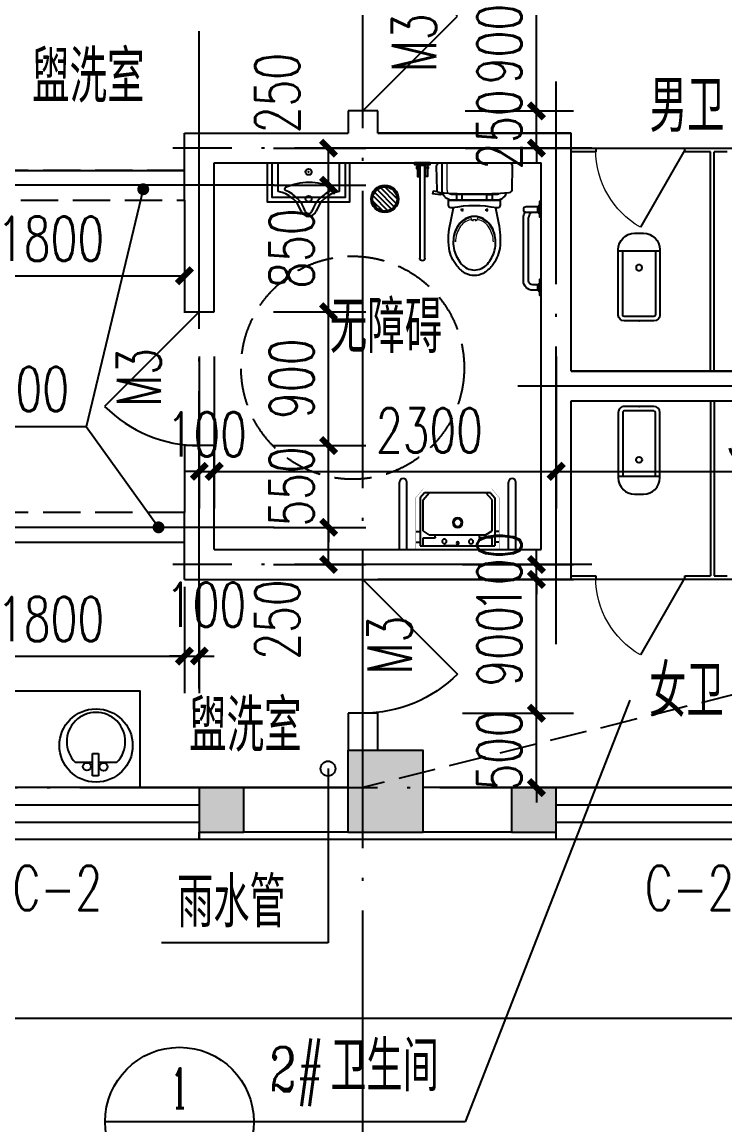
# Model space of a CAD drawing. Extents: x 63793 to 231107, y 20849 to 337643.
# Drawn here: x 182007 to 186734, y 218363 to 225779 of the extents above; entities that cross this region are included whole.
import ezdxf
from ezdxf.enums import TextEntityAlignment as Align

# ---------------------------------------------------------------- set-up
doc = ezdxf.new("R2010")
doc.units = 0
doc.header["$LTSCALE"] = 1000
doc.header["$MEASUREMENT"] = 0
for name, pattern in [('CONTINOUS', [0]), ('DASH', [0.35, 0.25, -0.1]), ('DASHED', [19.05, 12.7, -6.35]), ('DOTE', [2.42, 2, -0.2, 0.02, -0.2])]:
    doc.linetypes.add(name, pattern=pattern)
for name, color, linetype in [('2', 2, 'Continuous'), ('COLUMN', 2, 'Continuous'), ('DIM_LEAD', 3, 'Continuous'), ('DOTE', 1, 'DOTE'), ('LATRINE', 6, 'Continuous'), ('LVTRY', 6, 'Continuous'), ('PUB_DIM', 3, 'Continuous'), ('PUB_HATCH', 8, 'Continuous'), ('PUB_TEXT', 7, 'Continuous'), ('STAIR', 2, 'Continuous'), ('SURFACE', 6, 'Continuous'), ('WALL', 2, 'Continuous'), ('WINDOW', 4, 'Continuous'), ('WINDOW_TEXT', 7, 'Continuous'), ('厨卫', 30, 'Continuous'), ('填充', 8, 'Continuous'), ('新块$0$2D_ROOF', 144, 'Continuous')]:
    doc.layers.add(name, color=color, linetype=linetype)
doc.styles.add('_TCH_DIM', font='SIMPLEX', dxfattribs={"bigfont": 'GBCBIG'})
doc.styles.add('_TCH_DIM_T3', font='SIMPLEX', dxfattribs={"width": 0.705882, "bigfont": 'GBCBIG'})
doc.styles.add('_TCH_LABEL', font='COMPLEX', dxfattribs={"bigfont": 'GBCBIG'})
doc.styles.add('_TCH_WINDOW', font='SIMPLEX', dxfattribs={"height": 3.5, "bigfont": 'GBCBIG'})
doc.styles.add('DIM_FONT', font='SIMPLEX', dxfattribs={"width": 0.7, "bigfont": 'GBCBIG'})
doc.styles.get("Standard").update_dxf_attribs({"font": 'gbenor.shx', "bigfont": 'gbcbig.shx'})
doc.dimstyles.new('_TCH_ARCH&&100', dxfattribs={"dimtxt": 297.5, "dimasz": 100, "dimexe": 250, "dimexo": 300, "dimgap": 100, "dimtad": 1, "dimdec": 0, "dimzin": 0, "dimdsep": 46, "dimtxsty": '_TCH_DIM_T3', "dimblk": 'ARCHTICK', "dimcen": 0.09, "dimclrt": 7, "dimazin": 2, "dimtfac": 1, "dimtdec": 0, "dimtix": 1, "dimtmove": 2, "dimatfit": 3, "dimfxl": 0, "dimtolj": 1, "dimtzin": 0, "dimarcsym": 0})

# ---------------------------------------------------------------- blocks, each defined once
blk = doc.blocks.new('M_E0')
for p, q in [((-277.4, -50.8), (-250.9, -50.8)), ((-250.9, -26), (251.3, -26)), ((-250.9, -349.5), (-250.9, -26)), ((-231.8, -26), (-231.8, -79)), ((0.2, -26), (-89.8, -26)), ((-89.8, -26), (90.2, -26)), ((232.2, -26), (232.2, -79)), ((251.3, -349.5), (251.3, -26)), ((279.3, -50.8), (252.7, -50.8)), ((-278.9, -123.2), (-250.9, -123.2)), ((-231.8, -79), (-154.3, -79)), ((-190.6, -100.3), (-231.8, -126.8)), ((-231.8, -126.8), (-231.8, -335.3)), ((-190.6, -100.3), (189.4, -100.3)), ((-149.3, -84), (-149.3, -100.3)), ((148.2, -84), (148.2, -100.3)), ((232.2, -79), (153.2, -79)), ((192.2, -101.1), (232.1, -126.8)), ((232.1, -126.8), (232.1, -335.3)), ((280.7, -123.2), (252.7, -123.2)), ((-221.5, -381.3), (-250.9, -349.5)), ((-231.8, -335.3), (-190.6, -381.3)), ((232.1, -335.3), (190.9, -381.3)), ((221.8, -381.3), (251.3, -349.5)), ((221.8, -381.3), (-221.5, -381.3))]:
    blk.add_line(p, q)
at = {"const_width": 1.5}
for points in [[(-280, 0), (-280, -350)], [(-280, 0), (280, 0)], [(280, 0), (280, -350)], [(-280, -350), (-230, -410)], [(280, -350), (230, -410)], [(-230, -410), (230, -410)]]:
    blk.add_lwpolyline(points, dxfattribs=at)
for centre, radius in [((-88.9, -56.1), 15), ((0.9, -43.7), 8), ((90.8, -54.3), 15), ((0.9, -181.6), 33.1), ((0.9, -181.6), 24.9)]:
    blk.add_circle(centre, radius)
for centre, start, end in [((-154.3, -84), 0, 90), ((153.2, -84), 90, 180), ((189.4, -105.3), 57.24435, 90)]:
    blk.add_arc(centre, 5, start, end)
at = {"width": 0.8, "flags": 9}
for tag in ['XSIZE', 'YSIZE']:
    blk.add_attdef(tag, (0, 0), '', height=0.5, dxfattribs=at)
blk = doc.blocks.new('A$C1C8A70F5')
at = {"layer": 'LVTRY'}
for p, q in [((0, 478), (0, 25)), ((50, 478), (50, 25)), ((732.8, 478), (732.8, 25)), ((782.8, 478), (782.8, 25))]:
    blk.add_line(p, q, dxfattribs=at)
for centre in [(25, 25), (757.8, 25)]:
    blk.add_arc(centre, 25, 180, 0, dxfattribs=at)
at = {"layer": 'LVTRY', "xscale": -1}
blk.add_blockref('M_E0', (392.5, 478), dxfattribs=at)
blk = doc.blocks.new('A$C128B600B')
at = {"layer": 'LVTRY'}
for p, q in [((782.5, 871.5), (817.5, 871.5)), ((782.5, 247.9), (782.5, 871.5)), ((782.5, 247.9), (782.5, 871.5)), ((817.5, 871.5), (817.5, 247.9)), ((24.4, 592.9), (11.2, 606.1)), ((11.2, 544.7), (24.4, 557.9)), ((376.9, 572.9), (356.9, 572.9)), ((366.9, 582.9), (366.9, 562.9)), ((523.1, 572.9), (543.1, 572.9)), ((533.1, 582.9), (533.1, 562.9)), ((800, 230.4), (800, 230.4)), ((800, 230.4), (800, 230.4))]:
    blk.add_line(p, q, dxfattribs=at)
at = {"layer": 'LVTRY', "lineweight": 13}
blk.add_line((367.4, 673), (532.6, 673), dxfattribs=at)
at = {"layer": 'LVTRY'}
for points in [[(684.7, 888.2), (215.3, 888.2, 0.421203), (195.2, 867.7), (199.1, 706.4, 0.384529), (217.5, 686.9, 0.020097), (450, 678, 0.020097), (682.5, 686.9, 0.384529), (700.9, 706.4), (704.8, 867.7, 0.421203)], [(624, 637.9), (276, 637.9), (276, 605.3, 0.472458), (299.8, 585.7, -0.097656), (600.2, 585.7, 0.472458), (624, 605.3)], [(120.2, 575.4), (120.2, 575.4, -0.414214), (102.6, 557.9), (24.4, 557.9), (24.4, 592.9), (102.6, 592.9, -0.414214)], [(450, 168.5, -0.221073), (362.5, 208.4, -0.102493), (313.9, 300.6, -0.121565), (315.9, 415.7, -0.187395), (387.9, 512.8, -0.126952), (450, 528.8, -0.126952), (512.1, 512.8, -0.187395), (584.1, 415.7, -0.121565), (586.1, 300.6, -0.102493), (537.5, 208.4, -0.221073)]]:
    blk.add_lwpolyline(points, format="xyb", close=True, dxfattribs=at)
at = {"layer": 'LVTRY', "lineweight": 13}
for points in [[(622, 682.8, 0.203745), (632.7, 708), (632.7, 888.2)], [(276, 685, 0.216674), (302.4, 673), (330.3, 673)], [(569.7, 673), (597.6, 673, 0.194092), (622, 682.8)], [(321.9, 357.7, -0.134007), (350.9, 452.8, -0.213245), (425, 506.4, 0.668461), (422, 520.8, 0.205105), (340.9, 458.8, 0.136377), (312.9, 357.7)], [(587.1, 357.7, 0.136377), (559.1, 458.8, 0.205105), (478, 520.8, 0.668461), (475, 506.4, -0.213245), (549.1, 452.8, -0.134007), (578.1, 357.7)], [(455, 496.8), (465.8, 502, 0.801198), (467, 505.8, 0.05862), (450, 507.8, 0.05862), (433, 505.8, 0.801198), (434.2, 502), (445, 496.8)]]:
    blk.add_lwpolyline(points, format="xyb", dxfattribs=at)
at = {"layer": 'LVTRY'}
for points in [[(664, 685.5, 0.081906), (667.7, 708), (667.7, 888.2)], [(236, 685.5, 0.32142), (302.4, 637.9), (597.6, 637.9, 0.300027), (662, 680.4)], [(662, 680.4, 0.019656), (664, 685.5)], [(24.4, 32.8), (57.6, 32.8, 0.414213), (120.2, 95.3), (120.2, 518.4, 0.119661), (108.8, 559)], [(24.4, 67.8), (57.6, 67.8, 0.414211), (85.1, 95.3), (85.1, 518.4, 0.085038), (68.5, 557.9)], [(309.1, 587.4), (288.3, 486.2, 0.088113), (280, 313.6, 0.124068), (331.6, 196.3, 0.086475), (390.5, 146, 0.130408), (450, 131.5, 0.130408), (509.5, 146, 0.086475), (568.4, 196.3, 0.124068), (620, 313.6, 0.088113), (611.7, 486.2), (590.9, 587.4)]]:
    blk.add_lwpolyline(points, format="xyb", dxfattribs=at)
for points in [[(852.5, 888.2), (852.5, 877), (747.4, 877), (747.4, 888.2)], [(766.5, 850.6), (766.5, 861.6), (759.9, 861.6), (759.9, 850.6)], [(766.5, 850.6), (766.5, 861.6), (759.9, 861.6), (759.9, 850.6)], [(778.6, 797.8), (778.6, 877), (766.5, 877), (766.5, 797.8)], [(778.6, 797.8), (778.6, 877), (766.5, 877), (766.5, 797.8)], [(821.4, 797.8), (821.4, 877), (833.5, 877), (833.5, 797.8)], [(833.5, 850.6), (833.5, 861.6), (840.1, 861.6), (840.1, 850.6)], [(367.4, 637.9), (367.4, 676.2), (330.3, 676.2), (330.3, 637.9)], [(532.6, 637.9), (532.6, 676.2), (569.7, 676.2), (569.7, 637.9)], [(0, 630.2), (11.2, 630.2), (11.2, 525.1), (0, 525.1)], [(0, 105.1), (11.2, 105.1), (11.2, 0), (0, 0)]]:
    blk.add_lwpolyline(points, close=True, dxfattribs=at)
for points in [[(650.7, 684.6), (680.9, 673.5), (728.5, 680.2), (725.7, 700), (697.7, 696)], [(11.2, 19.6), (24.4, 32.8), (24.4, 67.8), (11.2, 81)]]:
    blk.add_lwpolyline(points, dxfattribs=at)
for start, end in [(179.99998, 270.00007), (179.99998, 270.00007), (269.99936, 359.99944)]:
    blk.add_arc((800, 247.9), 17.5, start, end, dxfattribs=at)
blk = doc.blocks.new('M_E33IEP')
for p, q in [((135.1, 135.3), (135.1, 19.6)), ((43.6, -21.1), (43.6, 19.6)), ((43.6, 19.6), (193.6, 19.6)), ((193.6, 19.6), (193.6, -21.1)), ((193.6, -21.1), (43.6, -21.1)), ((135.1, -21.1), (135.1, -144.4))]:
    blk.add_line(p, q)
for centre, radius in [((248.3, -4.6), 246.4), ((105.9, 56.4), 26.7), ((104.6, -55.4), 26.7)]:
    blk.add_circle(centre, radius)
blk.add_arc((273.7, -4.6), 196.9, 225.25267, 134.74733)
at = {"style": 'DIM_FONT', "width": 0.8, "flags": 9}
for tag in ['YSIZE', 'XSIZE']:
    blk.add_attdef(tag, (0, 0), '', height=0.5, dxfattribs=at)
at = {"width": 0.8, "flags": 9}
for tag in ['XSIZE', 'YSIZE']:
    blk.add_attdef(tag, (1.9, -251), '', height=150, dxfattribs=at)
blk = doc.blocks.new('$lvtry$00000201')
at = {"layer": 'LATRINE'}
for p, q in [((-139.8, -40, 0), (-139.8, -479.7, 0)), ((-109.8, -40, 0), (-109.8, -469.7, 0)), ((99.8, 0, 0), (-99.8, 0, 0)), ((99.8, -30, 0), (-99.8, -30, 0)), ((109.8, -469.7, 0), (109.8, -40, 0)), ((139.8, -479.7, 0), (139.8, -40, 0)), ((139.8, -469.7, 0), (-139.8, -469.7, 0)), ((-29.8, -589.7, 0), (29.8, -589.7, 0))]:
    blk.add_line(p, q, dxfattribs=at)
blk.add_circle((0, -358.6, 0), 20, dxfattribs=at)
for centre, radius, start, end in [((-99.8, -40, 0), 40, 90, 180), ((-99.8, -40, 0), 10, 90, 180), ((99.8, -40, 0), 40, 0, 90), ((99.8, -40, 0), 10, 0, 90), ((-29.8, -479.7, 0), 110, 180, 270), ((29.8, -479.7, 0), 110, 270, 0)]:
    blk.add_arc(centre, radius, start, end, dxfattribs=at)
blk.add_point((0, 0), dxfattribs=at)
blk = doc.blocks.new('$TCHSYS$APDOOR2D')
blk.add_line((0.5, 0), (0, 0.866))
at = {"lineweight": 13}
blk.add_arc((0.5, 0), 1, 120, 180, dxfattribs=at)
blk = doc.blocks.new('$lvtry$00000223')
for p, q in [((-205, 0, 0), (205, 0, 0)), ((-205, -190.9, 0), (-205, 0, 0)), ((205, 0, 0), (205, -190.9, 0))]:
    blk.add_line(p, q)
for centre in [(0, -60.4, 0), (0, -241.6, 0)]:
    blk.add_circle(centre, 20)
for centre, radius, start, end in [((5.1, -526.4, 0), 395, 66.66751, 114.10839), ((-242.8, -390.6, 0), 203.4, 19.26394, 79.28939), ((-152.2, -175, 0), 10, 114.10839, 248.1394), ((-242.8, -400.9, 0), 233.4, 19.26394, 68.1394), ((242.8, -400.9, 0), 233.4, 110.49411, 160.73606), ((242.8, -390.6, 0), 203.4, 100.71061, 160.73606), ((157.6, -172.9, 0), 10, 290.49411, 66.66751), ((0.2, -305.6, 0), 54, 199.26394, 269.77771), ((0.2, -316, 0), 24, 199.26394, 269.49984), ((-0.2, -305.6, 0), 54, 270.22229, 340.73606), ((-0.2, -316, 0), 24, 270.50016, 340.73606)]:
    blk.add_arc(centre, radius, start, end)
blk.add_point((0, -60.4, 0))
blk = doc.blocks.new('drgrt')
at = {"layer": '厨卫'}
h = blk.add_hatch(dxfattribs=at)
h.set_pattern_fill('ANSI31', color=256, scale=200, angle=-90, style=0)
h.set_pattern_definition([(135, (468150.352, -456956.53), (-17.6776695, -17.6776695), [])])
h.paths.add_polyline_path([(623486.6, -13557.6, 1), (623486.6, -13721.4, 1)])
h = blk.add_hatch(dxfattribs=at)
h.set_pattern_fill('ANSI31', color=256, scale=200, angle=-90, style=0)
h.set_pattern_definition([(135, (468150.352, -456956.53), (-17.6776695, -17.6776695), [])])
h.paths.add_polyline_path([(623486.6, -13557.6, 1), (623486.6, -13721.4, 1)])
for radius in [91.9, 91.9, 81.9, 81.9]:
    blk.add_circle((623486.6, -13639.5), radius, dxfattribs=at)
blk = doc.blocks.new('_ArchTick')
at = {"color": 0, "linetype": 'ByBlock', "const_width": 0.4}
blk.add_lwpolyline([(-0.5, -0.5), (0.5, 0.5)], dxfattribs=at)
blk = doc.blocks.new('*D1201')
at = {"layer": 'Defpoints', "color": 0, "transparency": 16777216}
for p in [(181299.3, 222281.2), (183099.3, 222281.2), (183099.3, 221515.5)]:
    blk.add_point(p, dxfattribs=at)
at = {"layer": 'PUB_DIM', "color": 0, "lineweight": -2, "transparency": 16777216}
for p, q in [((181299.3, 221981.2), (181299.3, 221265.5)), ((183099.3, 221981.2), (183099.3, 221265.5)), ((181299.3, 221515.5), (183099.3, 221515.5))]:
    blk.add_line(p, q, dxfattribs=at)
at = {"layer": 'PUB_DIM', "color": 0, "lineweight": -2, "transparency": 16777216, "xscale": 100, "yscale": 100, "zscale": 100, "rotation": 180}
blk.add_blockref('_ArchTick', (181299.3, 221515.5), dxfattribs=at)
at = {"layer": 'PUB_DIM', "color": 0, "lineweight": -2, "transparency": 16777216, "xscale": 100, "yscale": 100, "zscale": 100}
blk.add_blockref('_ArchTick', (183099.3, 221515.5), dxfattribs=at)
at = {"layer": 'PUB_DIM', "color": 7, "transparency": 16777216, "insert": (182199.3, 221764.2), "char_height": 297.5, "attachment_point": 5, "style": '_TCH_DIM_T3'}
blk.add_mtext('\\A1;1800', dxfattribs=at)
blk = doc.blocks.new('*D1202')
at = {"layer": 'Defpoints', "color": 0, "transparency": 16777216}
for p in [(183099.3, 222281.2), (183199.3, 222281.2), (183199.3, 221515.5)]:
    blk.add_point(p, dxfattribs=at)
at = {"layer": 'PUB_DIM', "color": 0, "lineweight": -2, "transparency": 16777216}
for p, q in [((183099.3, 221981.2), (183099.3, 221265.5)), ((183199.3, 221981.2), (183199.3, 221265.5)), ((183099.3, 221515.5), (182999.3, 221515.5)), ((183099.3, 221515.5), (183199.3, 221515.5)), ((183199.3, 221515.5), (183299.3, 221515.5))]:
    blk.add_line(p, q, dxfattribs=at)
at = {"layer": 'PUB_DIM', "color": 0, "lineweight": -2, "transparency": 16777216, "xscale": 100, "yscale": 100, "zscale": 100}
blk.add_blockref('_ArchTick', (183099.3, 221515.5), dxfattribs=at)
at = {"layer": 'PUB_DIM', "color": 0, "lineweight": -2, "transparency": 16777216, "xscale": 100, "yscale": 100, "zscale": 100, "rotation": 180}
blk.add_blockref('_ArchTick', (183199.3, 221515.5), dxfattribs=at)
at = {"layer": 'PUB_DIM', "color": 7, "transparency": 16777216, "insert": (183244.4, 221860.5), "char_height": 297.5, "attachment_point": 5, "style": '_TCH_DIM_T3'}
blk.add_mtext('\\A1;100', dxfattribs=at)
blk = doc.blocks.new('*D1206')
at = {"layer": 'Defpoints', "color": 0, "transparency": 16777216}
for p in [(181299.3, 224581.2), (183099.3, 224581.2), (183099.3, 224072.9)]:
    blk.add_point(p, dxfattribs=at)
at = {"layer": 'PUB_DIM', "color": 0, "lineweight": -2, "transparency": 16777216}
for p, q in [((181299.3, 224281.2), (181299.3, 223822.9)), ((183099.3, 224281.2), (183099.3, 223822.9)), ((181299.3, 224072.9), (183099.3, 224072.9))]:
    blk.add_line(p, q, dxfattribs=at)
at = {"layer": 'PUB_DIM', "color": 0, "lineweight": -2, "transparency": 16777216, "xscale": 100, "yscale": 100, "zscale": 100, "rotation": 180}
blk.add_blockref('_ArchTick', (181299.3, 224072.9), dxfattribs=at)
at = {"layer": 'PUB_DIM', "color": 0, "lineweight": -2, "transparency": 16777216, "xscale": 100, "yscale": 100, "zscale": 100}
blk.add_blockref('_ArchTick', (183099.3, 224072.9), dxfattribs=at)
at = {"layer": 'PUB_DIM', "color": 7, "transparency": 16777216, "insert": (182199.3, 224321.6), "char_height": 297.5, "attachment_point": 5, "style": '_TCH_DIM_T3'}
blk.add_mtext('\\A1;1800', dxfattribs=at)
blk = doc.blocks.new('*D1207')
at = {"layer": 'Defpoints', "color": 0, "transparency": 16777216}
for p in [(183399, 222381.2), (184068.5, 222381.2), (183399, 222131.2)]:
    blk.add_point(p, dxfattribs=at)
at = {"layer": 'PUB_DIM', "color": 0, "lineweight": -2, "transparency": 16777216}
for p, q in [((183699, 222381.2), (184318.5, 222381.2)), ((184068.5, 222131.2), (184068.5, 222381.2)), ((183699, 222131.2), (184318.5, 222131.2))]:
    blk.add_line(p, q, dxfattribs=at)
at = {"layer": 'PUB_DIM', "color": 0, "lineweight": -2, "transparency": 16777216, "xscale": 100, "yscale": 100, "zscale": 100}
for p, rotation in [((184068.5, 222381.2), 90), ((184068.5, 222131.2), 270)]:
    blk.add_blockref('_ArchTick', p, dxfattribs=dict(at, rotation=rotation))
at = {"layer": 'PUB_DIM', "color": 7, "transparency": 16777216, "insert": (183723.5, 221761.2), "char_height": 297.5, "attachment_point": 5, "rotation": 90, "style": '_TCH_DIM_T3'}
blk.add_mtext('\\A1;250', dxfattribs=at)
blk = doc.blocks.new('*D1208')
at = {"layer": 'Defpoints', "color": 0, "transparency": 16777216}
for p in [(183399, 222930.8), (184068.5, 222930.8), (183399, 222381.2)]:
    blk.add_point(p, dxfattribs=at)
at = {"layer": 'PUB_DIM', "color": 0, "lineweight": -2, "transparency": 16777216}
for p, q in [((184068.5, 222930.8), (184068.5, 223030.8)), ((183699, 222930.8), (184318.5, 222930.8)), ((184068.5, 222381.2), (184068.5, 222930.8)), ((183699, 222381.2), (184318.5, 222381.2)), ((184068.5, 222381.2), (184068.5, 222281.2))]:
    blk.add_line(p, q, dxfattribs=at)
at = {"layer": 'PUB_DIM', "color": 0, "lineweight": -2, "transparency": 16777216, "xscale": 100, "yscale": 100, "zscale": 100}
for p, rotation in [((184068.5, 222930.8), 270), ((184068.5, 222381.2), 90)]:
    blk.add_blockref('_ArchTick', p, dxfattribs=dict(at, rotation=rotation))
at = {"layer": 'PUB_DIM', "color": 7, "transparency": 16777216, "insert": (183819.7, 222656), "char_height": 297.5, "attachment_point": 5, "rotation": 90, "style": '_TCH_DIM_T3'}
blk.add_mtext('\\A1;550', dxfattribs=at)
blk = doc.blocks.new('*D1209')
at = {"layer": 'Defpoints', "color": 0, "transparency": 16777216}
for p in [(183399, 223830.8), (184068.5, 223830.8), (183399, 222930.8)]:
    blk.add_point(p, dxfattribs=at)
at = {"layer": 'PUB_DIM', "color": 0, "lineweight": -2, "transparency": 16777216}
for p, q in [((183699, 223830.8), (184318.5, 223830.8)), ((184068.5, 222930.8), (184068.5, 223830.8)), ((183699, 222930.8), (184318.5, 222930.8))]:
    blk.add_line(p, q, dxfattribs=at)
at = {"layer": 'PUB_DIM', "color": 0, "lineweight": -2, "transparency": 16777216, "xscale": 100, "yscale": 100, "zscale": 100}
for p, rotation in [((184068.5, 223830.8), 90), ((184068.5, 222930.8), 270)]:
    blk.add_blockref('_ArchTick', p, dxfattribs=dict(at, rotation=rotation))
at = {"layer": 'PUB_DIM', "color": 7, "transparency": 16777216, "insert": (183819.7, 223380.8), "char_height": 297.5, "attachment_point": 5, "rotation": 90, "style": '_TCH_DIM_T3'}
blk.add_mtext('\\A1;900', dxfattribs=at)
blk = doc.blocks.new('*D1210')
at = {"layer": 'Defpoints', "color": 0, "transparency": 16777216}
for p in [(183399, 224681.2), (184068.5, 224681.2), (183399, 223830.8)]:
    blk.add_point(p, dxfattribs=at)
at = {"layer": 'PUB_DIM', "color": 0, "lineweight": -2, "transparency": 16777216}
for p, q in [((183699, 224681.2), (184318.5, 224681.2)), ((184068.5, 223830.8), (184068.5, 224681.2)), ((183699, 223830.8), (184318.5, 223830.8))]:
    blk.add_line(p, q, dxfattribs=at)
at = {"layer": 'PUB_DIM', "color": 0, "lineweight": -2, "transparency": 16777216, "xscale": 100, "yscale": 100, "zscale": 100}
for p, rotation in [((184068.5, 224681.2), 90), ((184068.5, 223830.8), 270)]:
    blk.add_blockref('_ArchTick', p, dxfattribs=dict(at, rotation=rotation))
at = {"layer": 'PUB_DIM', "color": 7, "transparency": 16777216, "insert": (183819.7, 224256), "char_height": 297.5, "attachment_point": 5, "rotation": 90, "style": '_TCH_DIM_T3'}
blk.add_mtext('\\A1;850', dxfattribs=at)
blk = doc.blocks.new('*D1211')
at = {"layer": 'Defpoints', "color": 0, "transparency": 16777216}
for p in [(183399, 224931.2), (184068.5, 224931.2), (183399, 224681.2)]:
    blk.add_point(p, dxfattribs=at)
at = {"layer": 'PUB_DIM', "color": 0, "lineweight": -2, "transparency": 16777216}
for p, q in [((183699, 224931.2), (184318.5, 224931.2)), ((184068.5, 224681.2), (184068.5, 224931.2)), ((183699, 224681.2), (184318.5, 224681.2))]:
    blk.add_line(p, q, dxfattribs=at)
at = {"layer": 'PUB_DIM', "color": 0, "lineweight": -2, "transparency": 16777216, "xscale": 100, "yscale": 100, "zscale": 100}
for p, rotation in [((184068.5, 224931.2), 90), ((184068.5, 224681.2), 270)]:
    blk.add_blockref('_ArchTick', p, dxfattribs=dict(at, rotation=rotation))
at = {"layer": 'PUB_DIM', "color": 7, "transparency": 16777216, "insert": (183723.5, 225301.2), "char_height": 297.5, "attachment_point": 5, "rotation": 90, "style": '_TCH_DIM_T3'}
blk.add_mtext('\\A1;250', dxfattribs=at)
blk = doc.blocks.new('*D1212')
at = {"layer": 'Defpoints', "color": 0, "transparency": 16777216}
for p in [(184669.1, 221131.2), (185466.3, 221131.2), (184669.1, 220631.2)]:
    blk.add_point(p, dxfattribs=at)
at = {"layer": 'PUB_DIM', "color": 0, "lineweight": -2, "transparency": 16777216}
for p, q in [((185466.3, 221131.2), (185466.3, 221231.2)), ((184969.1, 221131.2), (185716.3, 221131.2)), ((185466.3, 220631.2), (185466.3, 221131.2)), ((184969.1, 220631.2), (185716.3, 220631.2)), ((185466.3, 220631.2), (185466.3, 220531.2))]:
    blk.add_line(p, q, dxfattribs=at)
at = {"layer": 'PUB_DIM', "color": 0, "lineweight": -2, "transparency": 16777216, "xscale": 100, "yscale": 100, "zscale": 100}
for p, rotation in [((185466.3, 221131.2), 270), ((185466.3, 220631.2), 90)]:
    blk.add_blockref('_ArchTick', p, dxfattribs=dict(at, rotation=rotation))
at = {"layer": 'PUB_DIM', "color": 7, "transparency": 16777216, "insert": (185217.5, 220881.2), "char_height": 297.5, "attachment_point": 5, "rotation": 90, "style": '_TCH_DIM_T3'}
blk.add_mtext('\\A1;500', dxfattribs=at)
blk = doc.blocks.new('*D1213')
at = {"layer": 'Defpoints', "color": 0, "transparency": 16777216}
for p in [(184669.1, 222031.2), (185466.3, 222031.2), (184669.1, 221131.2)]:
    blk.add_point(p, dxfattribs=at)
at = {"layer": 'PUB_DIM', "color": 0, "lineweight": -2, "transparency": 16777216}
for p, q in [((184969.1, 222031.2), (185716.3, 222031.2)), ((185466.3, 221131.2), (185466.3, 222031.2)), ((184969.1, 221131.2), (185716.3, 221131.2))]:
    blk.add_line(p, q, dxfattribs=at)
at = {"layer": 'PUB_DIM', "color": 0, "lineweight": -2, "transparency": 16777216, "xscale": 100, "yscale": 100, "zscale": 100}
for p, rotation in [((185466.3, 222031.2), 90), ((185466.3, 221131.2), 270)]:
    blk.add_blockref('_ArchTick', p, dxfattribs=dict(at, rotation=rotation))
at = {"layer": 'PUB_DIM', "color": 7, "transparency": 16777216, "insert": (185217.5, 221581.2), "char_height": 297.5, "attachment_point": 5, "rotation": 90, "style": '_TCH_DIM_T3'}
blk.add_mtext('\\A1;900', dxfattribs=at)
blk = doc.blocks.new('*D1214')
at = {"layer": 'Defpoints', "color": 0, "transparency": 16777216}
for p in [(184669.1, 222131.4), (185466.3, 222131.4), (184669.1, 222031.2)]:
    blk.add_point(p, dxfattribs=at)
at = {"layer": 'PUB_DIM', "color": 0, "lineweight": -2, "transparency": 16777216}
for p, q in [((185466.3, 222131.4), (185466.3, 222231.4)), ((184969.1, 222131.4), (185716.3, 222131.4)), ((185466.3, 222031.2), (185466.3, 222131.4)), ((184969.1, 222031.2), (185716.3, 222031.2)), ((185466.3, 222031.2), (185466.3, 221931.2))]:
    blk.add_line(p, q, dxfattribs=at)
at = {"layer": 'PUB_DIM', "color": 0, "lineweight": -2, "transparency": 16777216, "xscale": 100, "yscale": 100, "zscale": 100}
for p, rotation in [((185466.3, 222131.4), 270), ((185466.3, 222031.2), 90)]:
    blk.add_blockref('_ArchTick', p, dxfattribs=dict(at, rotation=rotation))
at = {"layer": 'PUB_DIM', "color": 7, "transparency": 16777216, "insert": (185217.5, 222081.3), "char_height": 297.5, "attachment_point": 5, "rotation": 90, "style": '_TCH_DIM_T3'}
blk.add_mtext('\\A1;100', dxfattribs=at)
blk = doc.blocks.new('*D1216')
at = {"layer": 'Defpoints', "color": 0, "transparency": 16777216}
for p in [(184686.5, 226081.2), (185466.3, 226081.2), (184686.5, 225181.2)]:
    blk.add_point(p, dxfattribs=at)
at = {"layer": 'PUB_DIM', "color": 0, "lineweight": -2, "transparency": 16777216}
for p, q in [((184986.5, 226081.2), (185716.3, 226081.2)), ((185466.3, 225181.2), (185466.3, 226081.2)), ((184986.5, 225181.2), (185716.3, 225181.2))]:
    blk.add_line(p, q, dxfattribs=at)
at = {"layer": 'PUB_DIM', "color": 0, "lineweight": -2, "transparency": 16777216, "xscale": 100, "yscale": 100, "zscale": 100}
for p, rotation in [((185466.3, 226081.2), 90), ((185466.3, 225181.2), 270)]:
    blk.add_blockref('_ArchTick', p, dxfattribs=dict(at, rotation=rotation))
at = {"layer": 'PUB_DIM', "color": 7, "transparency": 16777216, "insert": (185217.5, 225631.2), "char_height": 297.5, "attachment_point": 5, "rotation": 90, "style": '_TCH_DIM_T3'}
blk.add_mtext('\\A1;900', dxfattribs=at)
blk = doc.blocks.new('*D1217')
at = {"layer": 'Defpoints', "color": 0, "transparency": 16777216}
for p in [(184686.5, 225181.2), (185466.3, 225181.2), (184686.5, 224931.2)]:
    blk.add_point(p, dxfattribs=at)
at = {"layer": 'PUB_DIM', "color": 0, "lineweight": -2, "transparency": 16777216}
for p, q in [((185466.3, 225181.2), (185466.3, 225281.2)), ((184986.5, 225181.2), (185716.3, 225181.2)), ((185466.3, 224931.2), (185466.3, 225181.2)), ((184986.5, 224931.2), (185716.3, 224931.2)), ((185466.3, 224931.2), (185466.3, 224831.2))]:
    blk.add_line(p, q, dxfattribs=at)
at = {"layer": 'PUB_DIM', "color": 0, "lineweight": -2, "transparency": 16777216, "xscale": 100, "yscale": 100, "zscale": 100}
for p, rotation in [((185466.3, 225181.2), 270), ((185466.3, 224931.2), 90)]:
    blk.add_blockref('_ArchTick', p, dxfattribs=dict(at, rotation=rotation))
at = {"layer": 'PUB_DIM', "color": 7, "transparency": 16777216, "insert": (185217.5, 225056.2), "char_height": 297.5, "attachment_point": 5, "rotation": 90, "style": '_TCH_DIM_T3'}
blk.add_mtext('\\A1;250', dxfattribs=at)
blk = doc.blocks.new('*D1218')
at = {"layer": 'Defpoints', "color": 0, "transparency": 16777216}
for p in [(183199.3, 223830.8), (183299.3, 223830.8), (183299.3, 222757.8)]:
    blk.add_point(p, dxfattribs=at)
at = {"layer": 'PUB_DIM', "color": 0, "lineweight": -2, "transparency": 16777216}
for p, q in [((183199.3, 223530.8), (183199.3, 222507.8)), ((183299.3, 223530.8), (183299.3, 222507.8)), ((183199.3, 222757.8), (183099.3, 222757.8)), ((183199.3, 222757.8), (183299.3, 222757.8)), ((183299.3, 222757.8), (183399.3, 222757.8))]:
    blk.add_line(p, q, dxfattribs=at)
at = {"layer": 'PUB_DIM', "color": 0, "lineweight": -2, "transparency": 16777216, "xscale": 100, "yscale": 100, "zscale": 100}
blk.add_blockref('_ArchTick', (183199.3, 222757.8), dxfattribs=at)
at = {"layer": 'PUB_DIM', "color": 0, "lineweight": -2, "transparency": 16777216, "xscale": 100, "yscale": 100, "zscale": 100, "rotation": 180}
blk.add_blockref('_ArchTick', (183299.3, 222757.8), dxfattribs=at)
at = {"layer": 'PUB_DIM', "color": 7, "transparency": 16777216, "insert": (183249.3, 223006.5), "char_height": 297.5, "attachment_point": 5, "style": '_TCH_DIM_T3'}
blk.add_mtext('\\A1;100', dxfattribs=at)
blk = doc.blocks.new('*D1219')
at = {"layer": 'Defpoints', "color": 0, "transparency": 16777216}
for p in [(183299.3, 223830.8), (185599, 223830.8), (185599, 222757.8)]:
    blk.add_point(p, dxfattribs=at)
at = {"layer": 'PUB_DIM', "color": 0, "lineweight": -2, "transparency": 16777216}
for p, q in [((183299.3, 223530.8), (183299.3, 222507.8)), ((185599, 223530.8), (185599, 222507.8)), ((183299.3, 222757.8), (185599, 222757.8))]:
    blk.add_line(p, q, dxfattribs=at)
at = {"layer": 'PUB_DIM', "color": 0, "lineweight": -2, "transparency": 16777216, "xscale": 100, "yscale": 100, "zscale": 100, "rotation": 180}
blk.add_blockref('_ArchTick', (183299.3, 222757.8), dxfattribs=at)
at = {"layer": 'PUB_DIM', "color": 0, "lineweight": -2, "transparency": 16777216, "xscale": 100, "yscale": 100, "zscale": 100}
blk.add_blockref('_ArchTick', (185599, 222757.8), dxfattribs=at)
at = {"layer": 'PUB_DIM', "color": 7, "transparency": 16777216, "insert": (184747.2, 223032.8), "char_height": 297.5, "attachment_point": 5, "style": '_TCH_DIM_T3'}
blk.add_mtext('\\A1;2300', dxfattribs=at)
blk = doc.blocks.new('*D1220')
at = {"layer": 'Defpoints', "color": 0, "transparency": 16777216}
for p in [(185599, 223830.8), (188599.3, 223830.8), (188599.3, 222757.8)]:
    blk.add_point(p, dxfattribs=at)
at = {"layer": 'PUB_DIM', "color": 0, "lineweight": -2, "transparency": 16777216}
for p, q in [((185599, 223530.8), (185599, 222507.8)), ((188599.3, 223530.8), (188599.3, 222507.8)), ((185599, 222757.8), (188599.3, 222757.8))]:
    blk.add_line(p, q, dxfattribs=at)
at = {"layer": 'PUB_DIM', "color": 0, "lineweight": -2, "transparency": 16777216, "xscale": 100, "yscale": 100, "zscale": 100, "rotation": 180}
blk.add_blockref('_ArchTick', (185599, 222757.8), dxfattribs=at)
at = {"layer": 'PUB_DIM', "color": 0, "lineweight": -2, "transparency": 16777216, "xscale": 100, "yscale": 100, "zscale": 100}
blk.add_blockref('_ArchTick', (188599.3, 222757.8), dxfattribs=at)
at = {"layer": 'PUB_DIM', "color": 7, "transparency": 16777216, "insert": (187099.2, 223006.5), "char_height": 297.5, "attachment_point": 5, "style": '_TCH_DIM_T3'}
blk.add_mtext('\\A1;3000', dxfattribs=at)
blk = doc.blocks.new('$WINLIB2D$00000001')
for p, q in [((-0.5, 0.5), (0.5, 0.5)), ((-0.5, 0.5), (-0.5, -0.5)), ((0.5, -0.5), (0.5, 0.5)), ((0.5, 0.1667), (-0.5, 0.1667)), ((0.5, -0.1667), (-0.5, -0.1667)), ((-0.5, -0.5), (0.5, -0.5))]:
    blk.add_line(p, q)
blk = doc.blocks.new('$DorLib2D$00000114')
at = {"color": 0}
blk.add_line((0.5, 0), (-0.2071, 0.7071), dxfattribs=at)
blk.add_arc((0.5, 0), 1, 135, 180, dxfattribs=at)
blk = doc.blocks.new('_FZH')
blk.add_lwpolyline([(-0.5, -0.5), (0.5, -0.5), (0.5, 0.5), (-0.5, 0.5)], close=True)
at = {"layer": 'PUB_HATCH'}
blk.add_solid([(-0.5, -0.5), (0.5, -0.5), (-0.5, 0.5), (0.5, 0.5)], dxfattribs=at)

msp = doc.modelspace()

# ---------------------------------------------------------------- linework, layer by layer
msp.add_lwpolyline([(177799.3, 219081), (188599.3, 219081)])
at = {"layer": '2', "color": 0, "linetype": 'DASH'}
msp.add_circle((184230.4, 223454.3), 750, dxfattribs=at)
at = {"layer": 'DIM_LEAD'}
for p, q in [((182822.3, 224654.6), (182437.8, 223057)), ((182437.8, 223057), (180761.4, 223057)), ((182925.3, 222381.2), (182437.8, 223057)), ((184064.9, 220759), (184064.9, 219586.7)), ((184064.9, 219586.7), (182945.9, 219586.7))]:
    msp.add_line(p, q, dxfattribs=at)
at = {"layer": 'DIM_LEAD', "const_width": 40}
for points in [[(182827, 224674, 1), (182817.6, 224635.1, 1)], [(182937, 222364.9, 1), (182913.6, 222397.4, 1)]]:
    msp.add_lwpolyline(points, format="xyb", close=True, dxfattribs=at)
at = {"layer": 'DOTE'}
for p, q in [((183199.3, 221297.1), (183199.3, 230331.2)), ((184299.3, 217804.9), (184299.3, 226873.2)), ((185599, 221596.3), (185599, 225379.9)), ((185838.5, 224931.2), (183022.4, 224931.2)), ((183701.7, 224681.2), (179980.4, 224681.2)), ((189278.9, 223331.2), (185340.6, 223331.2)), ((183701.7, 222381.2), (179980.4, 222381.2)), ((185838.5, 222131.2), (183022.4, 222131.2)), ((138837, 220631.2), (206199.3, 220631.2))]:
    msp.add_line(p, q, dxfattribs=at)
at = {"layer": 'LATRINE', "linetype": 'CONTINOUS'}
for p, q in [((185699.3, 224906.2), (185699.3, 224931.2)), ((185699.3, 224931.2), (188561.8, 224931.2)), ((185865.4, 224931.2), (185865.4, 224906.2)), ((186465.4, 224906.2), (186465.4, 224931.2)), ((185865.4, 224906.2), (185699.3, 224906.2)), ((186636.8, 224906.2), (186465.4, 224906.2)), ((186636.8, 223431.2), (186636.8, 224906.2)), ((186661.8, 223431.2), (186661.8, 224906.2)), ((186748.9, 224906.2), (186661.8, 224906.2)), ((186661.8, 223431.2), (186636.8, 223431.2)), ((186636.8, 223431.2), (186661.8, 223431.2)), ((186636.8, 223231.2), (186636.8, 222056.2)), ((186661.8, 223231.2), (186661.8, 222056.2)), ((188561.8, 222031.2), (185699.3, 222031.2)), ((185702, 222056.2), (185865.4, 222056.2)), ((185865.4, 222056.2), (185865.4, 222031.2)), ((186465.4, 222031.2), (186465.4, 222056.2)), ((186465.4, 222056.2), (186636.8, 222056.2)), ((186661.8, 222056.2), (186748.9, 222056.2))]:
    msp.add_line(p, q, dxfattribs=at)
at = {"layer": 'LVTRY', "linetype": 'CONTINOUS'}
for points in [[(183656.7, 224831.2), (183656.7, 224570.2), (184211.4, 224570.2), (184211.4, 224831.2)], [(183656.7, 224831.2), (183656.7, 224570.2), (184211.4, 224570.2), (184211.4, 224831.2)], [(183686.7, 224831.2), (183686.7, 224600.2), (184181.4, 224600.2), (184181.4, 224831.2)], [(183686.7, 224831.2), (183686.7, 224600.2), (184181.4, 224600.2), (184181.4, 224831.2)]]:
    msp.add_lwpolyline(points, dxfattribs=at)
at = {"layer": 'LVTRY'}
msp.add_lwpolyline([(181099.3, 220631.2), (181099.3, 221281.2), (182799.3, 221281.2), (182799.3, 220631.2)], dxfattribs=at)
at = {"layer": 'PUB_DIM', "color": 3}
for p, q in [((186094.3, 221219.1), (184987.9, 218384.9)), ((183565.7, 218384.9), (182565.7, 218384.9)), ((184987.9, 218384.9), (183565.7, 218384.9))]:
    msp.add_line(p, q, dxfattribs=at)
for centre, radius in [((186094.3, 221219.1), 0), ((183065.7, 218384.9), 500)]:
    msp.add_circle(centre, radius, dxfattribs=at)
at = {"layer": 'SURFACE'}
for p, q in [((183199.3, 220281.2), (183199.3, 220331.2)), ((185599.3, 220281.2), (185599.3, 220331.2)), ((183349.3, 220281.2), (183199.3, 220281.2)), ((184299.3, 220281.2), (183349.3, 220281.2)), ((185449.3, 220281.2), (184299.3, 220281.2)), ((185599.3, 220281.2), (185449.3, 220281.2))]:
    msp.add_line(p, q, dxfattribs=at)
at = {"layer": 'WALL'}
for p, q in [((184399.3, 225181.2), (184199.3, 225181.2)), ((184199.3, 225181.2), (184199.3, 225031.2)), ((184399.3, 225031.2), (184399.3, 225181.2)), ((183099.3, 225031.2), (184199.3, 225031.2)), ((183099.3, 224781.2), (183099.3, 225031.2)), ((185699.3, 225031.2), (184399.3, 225031.2)), ((184399.3, 225031.2), (185499.3, 225031.2)), ((185499.3, 225031.2), (185499.3, 225031.2)), ((185499.3, 225031.2), (185699.3, 225031.2)), ((185699.3, 224931.2), (185699.3, 225031.2)), ((185699, 223431.2), (185699, 224931.2)), ((183099.3, 224581.2), (183099.3, 224781.2)), ((183299.3, 224831.2), (184299.3, 224831.2)), ((183299.3, 224681.2), (183299.3, 224831.2)), ((184299.3, 224831.2), (185499, 224831.2)), ((185499, 223331.2), (185499, 224831.2)), ((183299.3, 223830.8), (183299.3, 224681.2)), ((183099.3, 224581.2), (183099.3, 223830.8)), ((183099.3, 223830.8), (183299.3, 223830.8)), ((185699, 223431.2), (188699.3, 223431.2)), ((188699.3, 223431.2), (185699.3, 223431.2)), ((185499, 222231.2), (185499, 223331.2)), ((185699, 222031.2), (185699, 223231.2)), ((185699, 223231.2), (188699.3, 223231.2)), ((183299.3, 222930.8), (183099.3, 222930.8)), ((183099.3, 222930.8), (183099.3, 222481.2)), ((183299.3, 222381.2), (183299.3, 222930.8)), ((183099.3, 222281.2), (183099.3, 222481.2)), ((183299.3, 222231.2), (183299.3, 222381.2)), ((183099.3, 222031.2), (183099.3, 222281.2)), ((183299.3, 222231.2), (184299.3, 222231.2)), ((184299.3, 222231.2), (185499, 222231.2)), ((183099.3, 222031.2), (184199.3, 222031.2)), ((184199.3, 222031.2), (184399.3, 222031.2)), ((185699.3, 222031.2), (184399.3, 222031.2)), ((184399.3, 222031.2), (185699, 222031.2)), ((184399.3, 221131.2), (184199.3, 221131.2)), ((184199.3, 221131.2), (184199.3, 220881.2)), ((184399.3, 220881.2), (184399.3, 221131.2)), ((184199.3, 220631.2), (183499.3, 220631.2)), ((185299.3, 220631.2), (184704.2, 220631.2)), ((184199.3, 220331.2), (183499.3, 220331.2)), ((185299.3, 220331.2), (184704.2, 220331.2))]:
    msp.add_line(p, q, dxfattribs=at)
at = {"layer": 'WINDOW', "linetype": 'DASH'}
for p, q in [((183099.3, 224781.2), (181299.3, 224781.2)), ((181299.3, 224581.2), (183099.3, 224581.2)), ((183099.3, 222481.2), (181299.3, 222481.2)), ((181299.3, 222281.2), (183099.3, 222281.2))]:
    msp.add_line(p, q, dxfattribs=at)
at = {"layer": 'WINDOW', "linetype": 'DASHED'}
for p, q in [((181299.3, 224781.2, 1600), (183099.3, 224781.2, 1600)), ((181299.3, 222281.2, 1600), (183099.3, 222281.2, 1600))]:
    msp.add_line(p, q, dxfattribs=at)
at = {"layer": '填充', "color": 8, "linetype": 'DASH'}
msp.add_lwpolyline([(217714.2, 229006.3), (184299.3, 220631.2)], dxfattribs=at)
at = {"layer": '新块$0$2D_ROOF', "color": 3}
msp.add_circle((184064.9, 220759), 50, dxfattribs=at)

# ---------------------------------------------------------------- block references
msp.add_blockref('drgrt', (-439039.6, 238229))
at = {"layer": 'COLUMN'}
for p, xscale, yscale, zscale in [((184451.7, 220606.2), 504.8798976490507, 550.0000000178043, 550.0000000178043), ((185449.3, 220481.2), 300, 300, 300)]:
    msp.add_blockref('_FZH', p, dxfattribs=dict(at, xscale=xscale, yscale=yscale, zscale=zscale))
at = {"layer": 'COLUMN', "xscale": 300, "yscale": 300, "zscale": 300, "rotation": 90}
msp.add_blockref('_FZH', (183349.3, 220481.2), dxfattribs=at)
at = {"layer": 'LATRINE', "linetype": 'CONTINOUS', "zscale": 25}
for p, xscale, yscale, rotation in [((186165.4, 224918.7), -600, 600, 179.9999995757256), ((186165.4, 224918.7), -600, 600, 179.9999995757256), ((186165.4, 222043.7), 600, -600, 359.9999995757367)]:
    msp.add_blockref('$TCHSYS$APDOOR2D', p, dxfattribs=dict(at, xscale=xscale, yscale=yscale, rotation=rotation))
at = {"layer": 'LVTRY', "linetype": 'CONTINOUS', "xscale": -1, "yscale": -1, "rotation": 180}
for name, p in [('$lvtry$00000223', (183934.6, 224831.2, 0)), ('$lvtry$00000223', (183934.6, 224831.2, 0)), ('$lvtry$00000201', (186156.7, 223193.7, -32)), ('$lvtry$00000201', (186156.7, 223193.7, -32))]:
    msp.add_blockref(name, p, dxfattribs=at)
at = {"layer": 'LVTRY', "linetype": 'CONTINOUS', "xscale": -1}
msp.add_blockref('A$C128B600B', (185499.3, 223943), dxfattribs=at)
msp.add_blockref('A$C128B600B', (185499.3, 223943), dxfattribs=at)
at = {"layer": 'LVTRY', "linetype": 'CONTINOUS', "xscale": -1, "rotation": 180}
msp.add_blockref('$lvtry$00000201', (186156.7, 223768.7, -32), dxfattribs=at)
msp.add_blockref('$lvtry$00000201', (186156.7, 223768.7, -32), dxfattribs=at)
at = {"layer": 'LVTRY', "rotation": 90}
msp.add_blockref('M_E33IEP', (182500.2, 220666.2), dxfattribs=at)
at = {"layer": 'STAIR', "rotation": 180}
msp.add_blockref('A$C1C8A70F5', (185328.2, 222709.1), dxfattribs=at)
msp.add_blockref('A$C1C8A70F5', (185328.2, 222709.1), dxfattribs=at)
at = {"layer": 'WINDOW'}
ref = msp.add_blockref('$DorLib2D$00000114', (184299.3, 225631.2), dxfattribs=dict(at, xscale=-900, yscale=-900, zscale=-900, rotation=90))
ref.add_attrib('A', 'M3', (184792, 225441.2), dxfattribs={"layer": 'WINDOW_TEXT', "height": 297.5, "rotation": 90, "style": '_TCH_WINDOW', "width": 0.705882})
ref = msp.add_blockref('$DorLib2D$00000114', (183199.3, 223380.8), dxfattribs=dict(at, xscale=900, yscale=900, zscale=900, rotation=90))
ref.add_attrib('A', 'M3', (182941.3, 223190.8), dxfattribs={"layer": 'WINDOW_TEXT', "height": 297.5, "rotation": 90, "style": '_TCH_WINDOW', "width": 0.705882})
ref = msp.add_blockref('$DorLib2D$00000114', (184299.3, 221581.2), dxfattribs=dict(at, xscale=-900, yscale=900, zscale=-900, rotation=270))
ref.add_attrib('A', 'M3', (184629, 221391.2), dxfattribs={"layer": 'WINDOW_TEXT', "height": 297.5, "rotation": 90, "style": '_TCH_WINDOW', "width": 0.705882})
ref = msp.add_blockref('$WINLIB2D$00000001', (182299.3, 220456.2), dxfattribs=dict(at, xscale=1800, yscale=-350, zscale=1800, rotation=180))
ref.add_attrib('A', 'C-2', (181942.5, 219807.4), dxfattribs={"layer": 'WINDOW_TEXT', "height": 297.5, "style": '_TCH_WINDOW', "width": 0.705882})
ref = msp.add_blockref('$WINLIB2D$00000001', (186499.3, 220456.2), dxfattribs=dict(at, xscale=1800, yscale=-350, zscale=1800, rotation=180))
ref.add_attrib('A', 'C-2', (186194.3, 219807.4), dxfattribs={"layer": 'WINDOW_TEXT', "height": 297.5, "style": '_TCH_WINDOW', "width": 0.705882})

# ---------------------------------------------------------------- texts
at = {"char_height": 350, "width": 3190, "attachment_point": 1}
for s, insert in [('盥洗室', (182075, 225586.9)), ('男卫', (186227.8, 225389.4)), ('无障碍', (184077, 223903.2)), ('女卫', (186223.2, 221455.7)), ('盥洗室', (183131.1, 221222.2))]:
    msp.add_mtext(s, dxfattribs=dict(at, insert=insert))
at = {"layer": 'PUB_TEXT', "style": '_TCH_DIM', "width": 0.705882}
msp.add_text('2400', height=297.5, dxfattribs=at).set_placement((181603.6, 223162))
at = {"layer": 'PUB_TEXT', "style": '_TCH_DIM'}
msp.add_text('雨水管', height=337.59, dxfattribs=at).set_placement((183050.9, 219691.7))
at = {"layer": 'PUB_TEXT', "color": 3, "style": '_TCH_LABEL', "width": 0.705882}
msp.add_text('2#', height=297.5, dxfattribs=at).set_placement((183670.7, 218589))
at = {"layer": 'PUB_TEXT', "color": 3, "style": '_TCH_LABEL'}
msp.add_text('卫生间', height=337.59, dxfattribs=at).set_placement((184080.7, 218589))
msp.add_text('1', height=267.7, dxfattribs=at).set_placement((183008.4, 218476.5), (183123.1, 218476.5), align=Align.FIT)

# ---------------------------------------------------------------- dimensions: what is measured, and where the dimension line sits
at = {"layer": 'PUB_DIM'}
for p1, p2, distance, text, picture, middle in [((184686.5, 225181.2), (184686.5, 226081.2), -779.7, '900', '*D1216', (185217.5, 225631.2)), ((184686.5, 224931.2), (184686.5, 225181.2), -779.7, '250', '*D1217', (185217.5, 225056.2)), ((183399, 223830.8), (183399, 224681.2), -669.5, '850', '*D1210', (183819.7, 224256)), ((181299.3, 224581.2), (183099.3, 224581.2), -508.3, '1800', '*D1206', (182199.3, 224321.6)), ((183399, 222930.8), (183399, 223830.8), -669.5, '900', '*D1209', (183819.7, 223380.8)), ((183199.3, 223830.8), (183299.3, 223830.8), -1073, '100', '*D1218', (183249.3, 223006.5)), ((185599, 223830.8), (188599.3, 223830.8), -1073, '3000', '*D1220', (187099.2, 223006.5)), ((183399, 222381.2), (183399, 222930.8), -669.5, '550', '*D1208', (183819.7, 222656)), ((184669.1, 222031.2), (184669.1, 222131.4), -797.2, '100', '*D1214', (185217.5, 222081.3)), ((181299.3, 222281.2), (183099.3, 222281.2), -765.7, '1800', '*D1201', (182199.3, 221764.2)), ((184669.1, 221131.2), (184669.1, 222031.2), -797.2, '900', '*D1213', (185217.5, 221581.2)), ((184669.1, 220631.2), (184669.1, 221131.2), -797.2, '500', '*D1212', (185217.5, 220881.2))]:
    dim = msp.add_aligned_dim(p1=p1, p2=p2, distance=distance, text=text, dimstyle='_TCH_ARCH&&100', dxfattribs=at)
    dim.commit()
    dim.dimension.update_dxf_attribs({"geometry": picture, "text_midpoint": middle})
for base, p1, p2, angle, text, picture, middle in [((184068.5, 224931.2), (183399, 224681.2), (183399, 224931.2), 90, '250', '*D1211', (183723.5, 225301.2)), ((185599, 222757.8), (183299.3, 223830.8), (185599, 223830.8), 0, '2300', '*D1219', (184747.2, 223032.8)), ((184068.5, 222381.2), (183399, 222131.2), (183399, 222381.2), 90, '250', '*D1207', (183723.5, 221761.2)), ((183199.3, 221515.5), (183099.3, 222281.2), (183199.3, 222281.2), 0, '100', '*D1202', (183244.4, 221860.5))]:
    dim = msp.add_linear_dim(base=base, p1=p1, p2=p2, angle=angle, text=text, dimstyle='_TCH_ARCH&&100', dxfattribs=at)
    dim.commit()
    dim.dimension.update_dxf_attribs({"geometry": picture, "text_midpoint": middle, "dimtype": 129})

doc.saveas('drawing.dxf')
